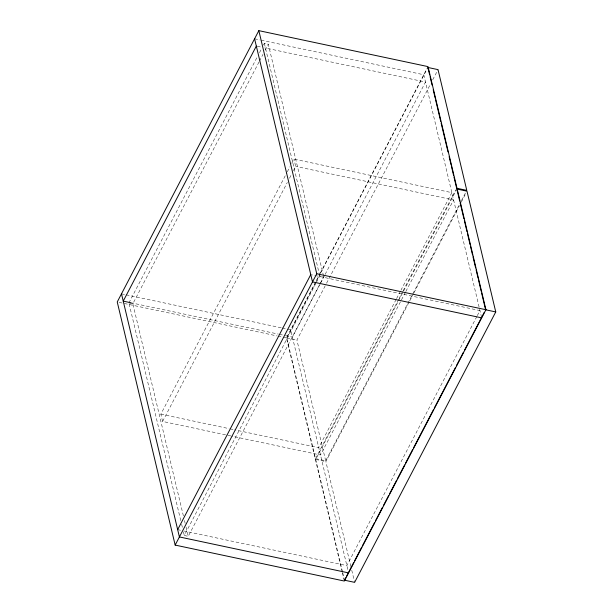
<?xml version="1.0" encoding="UTF-8"?>
<svg xmlns="http://www.w3.org/2000/svg" width="613" height="613" viewBox="0 0 613 613"><rect width="100%" height="100%" fill="white"/><g stroke="black" fill="none" stroke-linecap="round" stroke-linejoin="round"><path stroke-width="0.46" stroke-dasharray="3.06 2.3" d="M128.899 302.922L257.268 56.925M259.483 52.687L261.697 48.442M263.467 45.048L264.356 43.354L268.302 44.197L323.488 275.842M183.379 515.87L132.845 303.764L259.008 62.005M259.445 61.162L262.992 54.373M265.199 50.128L268.302 44.197M230.81 435.935L162.598 421.438L160.859 414.143L286.884 172.651M287.321 171.809L289.98 166.721M291.742 163.334L293.956 159.096L451.858 192.658L401.009 290.102M162.598 421.438L287.29 182.49M289.505 178.253L291.711 174.015M293.481 170.629L295.696 166.391L293.956 159.096M342.131 571.737L286.432 337.939L319.863 273.873M320.3 273.023L427.59 67.422M458.83 205.631L325.679 460.792L315.526 458.639L286.761 337.886L315.956 281.942M316.4 281.091L319.94 274.31M320.384 273.459L427.882 67.468M316.216 282.716L319.764 275.934L323.71 276.769L188.252 536.337L184.306 535.501L315.779 283.566M320.27 283.712L292.416 337.089L284.003 335.303M320.714 282.861L324.691 275.237M325.135 274.386L425.506 82.042L264.739 47.868M325.679 460.792L296.914 340.046L326.108 284.095M326.553 283.252L430.51 84.035M432.724 79.797L438.027 69.629M396.144 299.428L318.768 447.705L234.679 429.836M396.588 298.577L400.573 290.953M315.526 458.639L398.695 299.267M399.14 298.416L402.672 291.635M403.116 290.792L455.758 189.907M342.498 571.829L315.718 459.444L456.838 189.026M405.4 292.317L320.507 454.999L231.745 436.134M405.844 291.466L453.597 199.953L295.696 166.391M461.489 200.543L466.792 190.375M350.874 566.558L325.871 461.604L413.461 293.757M413.905 292.907L459.466 205.593M461.237 202.206L465.658 193.723M476.853 316.5L346.858 565.615L184.214 531.05M477.297 315.657L479.948 310.569L311.703 274.808M254.587 38.788L260.196 39.983M261.13 40.182L423.767 74.748L481.688 317.863M257.261 46.282L261 47.078M121.497 293.834L125.228 294.631M126.163 294.83L281.329 327.809M282.264 328.009L290.677 329.794L347.946 570.174M130.707 302.715L278.394 334.108M279.329 334.307L283.068 335.104M129.688 303.09L132.845 303.764M286.761 337.886L296.914 340.046M119.114 302.37L277.084 335.947M278.018 336.146L282.693 337.142M283.627 337.342L286.432 337.939M160.859 414.143L229.07 428.64M230.005 428.839L233.745 429.636M315.718 459.444L325.871 461.604M177.67 529.655L180.475 530.253M264.356 43.354L319.542 274.999M351.762 570.274L354.636 582.35M342.713 572.764L344.483 580.189M342.353 572.665L344.123 580.12M184.49 520.521L185.149 523.318M186.038 527.034L188.252 536.337M129.121 303.849L180.758 520.613M181.647 524.337L182.536 528.061M183.417 531.778L184.306 535.501"/><path stroke-width="0.92" d="M258.832 30.65L117.244 301.971L175.165 545.087L344.345 581.047L485.933 309.726L428.02 66.61L258.832 30.65L316.752 273.766L175.165 545.087M256.326 46.082L123.228 301.129L130.707 302.715M177.67 529.655L310.768 274.609M345.816 577.653L344.483 580.189L354.636 582.35L495.756 311.933L466.991 191.179L456.838 189.026M346.697 575.952L353.778 562.389M354.659 560.696L361.739 547.133M362.62 545.44L374.566 522.544M375.455 520.851L382.527 507.288M383.416 505.595L388.726 495.419M389.607 493.726L396.688 480.163M397.569 478.469L404.649 464.907M405.53 463.206L412.61 449.643M413.499 447.95L433.406 409.798M434.288 408.105L455.52 367.417M456.409 365.723L463.482 352.161M464.37 350.46L484.278 312.316M427.882 67.468L438.027 69.629L466.792 190.375L456.647 188.214L453.988 177.073M316.752 273.766L485.933 309.726M485.603 309.772L495.756 311.933M481.688 317.863L312.507 281.903L254.587 38.788M348.598 572.91L179.41 536.95L121.497 293.834M428.096 68.395L429.652 74.901M430.088 76.755L432.081 85.115M433.192 89.759L435.184 98.118M435.621 99.98L440.716 121.343M441.153 123.198L448.011 151.993M449.122 156.637L451.114 164.997M451.559 166.851L453.543 175.211M457.06 189.953L459.712 201.102M460.156 202.957L463.918 218.749M464.363 220.603L467.014 231.752M467.458 233.607L470.117 244.756M470.554 246.61L472.546 254.97M472.991 256.832L475.65 267.973M476.086 269.835L478.079 278.195M478.523 280.049L481.174 291.198M481.619 293.052L485.381 308.845"/></g></svg>
